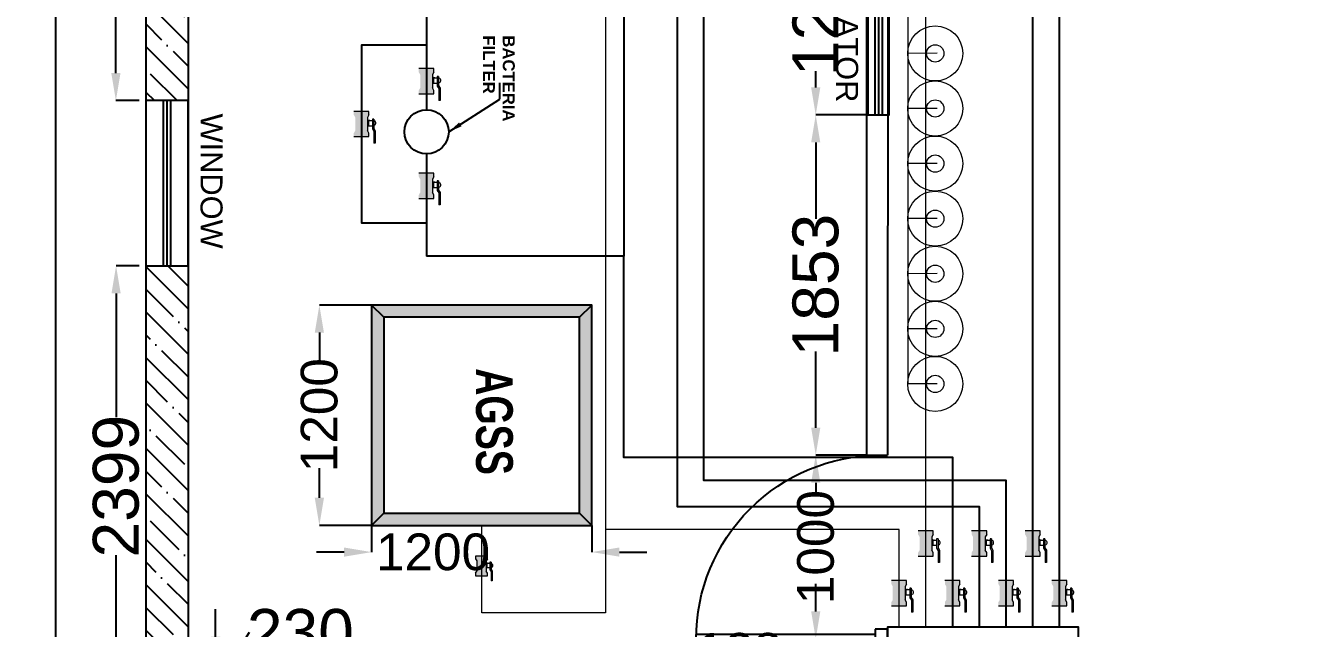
# Model space of a CAD drawing. Header units: metres. Extents: x 11749222 to 11901021, y -3863762 to -3708780.
# Drawn here: x 11864001 to 11871036, y -3739094 to -3735814 of the extents above; entities that cross this region are included whole.
import ezdxf

# ---------------------------------------------------------------- set-up
doc = ezdxf.new("R2010")
doc.units = ezdxf.units.M
doc.header["$MEASUREMENT"] = 0
doc.header["$PDMODE"] = 35
doc.layers.get('0').update_dxf_attribs({"color": 251, "linetype": 'CONTINUOUS'})
doc.layers.get('Defpoints').update_dxf_attribs({"color": 251, "linetype": 'CONTINUOUS'})
for name, color, linetype in [('dim ref', 251, 'CONTINUOUS'), ('DOOR', 251, 'CONTINUOUS'), ('HS', 251, 'CONTINUOUS'), ('Model-Front', 7, 'CONTINUOUS')]:
    doc.layers.add(name, color=color, linetype=linetype)
for name, color, linetype, lineweight in [('M-OXY-VAC-AIR', 30, 'CONTINUOUS', 18), ('MED O2', 3, 'CONTINUOUS', 9), ('MEDI AGSS', 173, 'CONTINUOUS', 13), ('MEDI AIR 7', 4, 'CONTINUOUS', 25), ('MEDI AIR-4', 6, 'CONTINUOUS', 25), ('Medi CO2', 30, 'CONTINUOUS', 5), ('MEDI N2O', 5, 'CONTINUOUS', 25), ('MEDI O2', 3, 'CONTINUOUS', 25), ('MEDI VAC', 1, 'CONTINUOUS', 25), ('OXGEN', 90, 'CONTINUOUS', 13)]:
    doc.layers.add(name, color=color, linetype=linetype, lineweight=lineweight)
doc.styles.add('0_RM-NM', font='arial.ttf')
doc.styles.add('DIM', font='romans.shx', dxfattribs={"width": 0.7})
doc.styles.add('FORMATE', font='arialbd.ttf')
doc.styles.add('MtXpl_Swis721_LtCn_B', font='')
doc.styles.add('style3', font='arial.ttf', dxfattribs={"height": 200})
doc.styles.get('MtXpl_Swis721_LtCn_B').set_extended_font_data('Swis721 LtCn BT', bold=True)
doc.dimstyles.new('ele dim', dxfattribs={"dimscale": 150, "dimtxt": 1, "dimasz": 1, "dimexe": 0.5, "dimexo": 0.5, "dimgap": 0, "dimtad": 0, "dimtoh": 1, "dimdec": 0, "dimzin": 0, "dimdsep": 46, "dimtxsty": 'DIM', "dimcen": 0.09, "dimdle": 0.5, "dimclrd": 1, "dimclre": 1, "dimclrt": 6, "dimadec": 0, "dimazin": 0, "dimtfac": 1, "dimtdec": 0, "dimtmove": 2, "dimatfit": 3, "dimfxl": 1, "dimtolj": 1, "dimtzin": 0, "dimlwd": -1, "dimlwe": 15, "dimarcsym": 0})
doc.dimstyles.new('Scale 50', dxfattribs={"dimscale": 0, "dimtxt": 200, "dimasz": 150, "dimexe": 0, "dimexo": 0.1, "dimgap": 0, "dimtad": 0, "dimtoh": 1, "dimdec": 0, "dimzin": 0, "dimdsep": 46, "dimtxsty": '0_RM-NM', "dimcen": 0, "dimdle": 100, "dimclrd": 204, "dimclre": 212, "dimclrt": 224, "dimadec": 0, "dimazin": 0, "dimtfac": 1, "dimtdec": 0, "dimtofl": 0, "dimtmove": 1, "dimatfit": 3, "dimfxl": 0.15, "dimtolj": 1, "dimtzin": 0, "dimlwe": -1, "dimarcsym": 0})

# ---------------------------------------------------------------- blocks, each defined once
blk = doc.blocks.new('A$C53A2645F')
at = {"layer": 'Model-Front'}
h = blk.add_hatch(dxfattribs=at)
h.set_pattern_fill('BOX', color=256)
h.set_pattern_definition([(90, (-20685.1623, 3091.4035), (-1, 6e-17), []), (90, (-20684.9123, 3091.4035), (-1, 6e-17), []), (0, (-20685.1623, 3091.4035), (0, 1), [-0.25, 0.25]), (0, (-20685.1623, 3091.6535), (0, 1), [-0.25, 0.25]), (0, (-20685.1623, 3091.9035), (0, 1), [0.25, -0.25]), (0, (-20685.1623, 3092.1535), (0, 1), [0.25, -0.25]), (90, (-20684.6623, 3091.4035), (-1, 6e-17), [0.25, -0.25]), (90, (-20684.4123, 3091.4035), (-1, 6e-17), [0.25, -0.25])])
h.paths.add_polyline_path([(1200, 1200), (0, 1200), (66.7, 1133.3), (1133.3, 1133.3)], flags=17)
h.paths.add_polyline_path([(66.7, 1133.3), (0, 1200), (0, 0), (1200, 0), (1200, 1200), (1133.3, 1133.3), (1133.3, 66.7), (66.7, 66.7)])
for points in [[(0, 0), (1200, 0), (1200, 1200), (0, 1200)], [(66.7, 66.7), (1133.3, 66.7), (1133.3, 1133.3), (66.7, 1133.3)]]:
    blk.add_lwpolyline(points, close=True, dxfattribs=at)
for points in [[(66.7, 1133.3), (0, 1200)], [(1133.3, 1133.3), (1200, 1200)], [(66.7, 66.7), (0, 0)], [(1133.3, 66.7), (1200, 0)]]:
    blk.add_lwpolyline(points, dxfattribs=at)
at = {"layer": 'OXGEN', "color": 6, "insert": (344.1, 768.7), "char_height": 200, "width": 692.319, "attachment_point": 1, "rotation": 0.07639, "style": 'MtXpl_Swis721_LtCn_B'}
blk.add_mtext('AGSS', dxfattribs=at)
blk = doc.blocks.new('*D109')
at = {"layer": 'Defpoints', "color": 0, "transparency": 16777216}
for p in [(11865884.6, -3738534.1), (11867084.6, -3738534.1), (11867084.6, -3738679.7)]:
    blk.add_point(p, dxfattribs=at)
at = {"layer": 'Model-Front', "color": 212, "transparency": 16777216}
for p, q in [((11865884.6, -3738534.2), (11865884.6, -3738679.7)), ((11867084.6, -3738534.2), (11867084.6, -3738679.7))]:
    blk.add_line(p, q, dxfattribs=at)
at = {"layer": 'Model-Front', "color": 204, "lineweight": -2, "transparency": 16777216}
for p, q in [((11865734.6, -3738679.7), (11865584.6, -3738679.7)), ((11867234.6, -3738679.7), (11867384.6, -3738679.7))]:
    blk.add_line(p, q, dxfattribs=at)
at = {"layer": 'Model-Front', "color": 204, "transparency": 16777216}
for points in [[(11865734.6, -3738654.7), (11865734.6, -3738704.7), (11865884.6, -3738679.7)], [(11867234.6, -3738654.7), (11867234.6, -3738704.7), (11867084.6, -3738679.7)]]:
    blk.add_solid(points, dxfattribs=at)
at = {"layer": 'Model-Front', "color": 224, "transparency": 16777216, "insert": (11866219.4, -3738679.7), "char_height": 200, "attachment_point": 5, "style": '0_RM-NM'}
blk.add_mtext('\\A1;1200', dxfattribs=at)
blk = doc.blocks.new('*D110')
at = {"layer": 'Defpoints', "color": 0, "transparency": 16777216}
for p in [(11865884.6, -3737334.1), (11865600.1, -3738534.1), (11865884.6, -3738534.1)]:
    blk.add_point(p, dxfattribs=at)
at = {"layer": 'Model-Front', "color": 212, "transparency": 16777216}
for p, q in [((11865884.5, -3737334.1), (11865600.1, -3737334.1)), ((11865884.5, -3738534.1), (11865600.1, -3738534.1))]:
    blk.add_line(p, q, dxfattribs=at)
at = {"layer": 'Model-Front', "color": 204, "lineweight": -2, "transparency": 16777216}
for p, q in [((11865600.1, -3737484.1), (11865600.1, -3737645.2)), ((11865600.1, -3738384.1), (11865600.1, -3738223))]:
    blk.add_line(p, q, dxfattribs=at)
at = {"layer": 'Model-Front', "color": 204, "transparency": 16777216}
for points in [[(11865575.1, -3737484.1), (11865625.1, -3737484.1), (11865600.1, -3737334.1)], [(11865575.1, -3738384.1), (11865625.1, -3738384.1), (11865600.1, -3738534.1)]]:
    blk.add_solid(points, dxfattribs=at)
at = {"layer": 'Model-Front', "color": 224, "transparency": 16777216, "insert": (11865600.1, -3737934.1), "char_height": 200, "attachment_point": 5, "rotation": 90, "style": '0_RM-NM'}
blk.add_mtext('\\A1;1200', dxfattribs=at)
blk = doc.blocks.new('A$C6C616827')
at = {"layer": 'Model-Front', "color": 240, "true_color": 0xed1f24}
blk.add_lwpolyline([(1052.3, 975), (997.6, 975), (997.6, 1041.9), (1052.3, 1041.9)], close=True, dxfattribs=at)
for points in [[(1000, 0), (1000, 975)], [(1025, 0), (1025, 975)]]:
    blk.add_lwpolyline(points, dxfattribs=at)
blk.add_arc((1000, 1000), 1000, 270, 0, dxfattribs=at)
blk = doc.blocks.new('*D108')
at = {"layer": 'Defpoints', "color": 0, "ltscale": 500, "transparency": 16777216}
for p in [(11864952.9, -3723520.3), (11864165, -3739520.3), (11864952.9, -3739520.3)]:
    blk.add_point(p, dxfattribs=at)
at = {"layer": 'MEDI O2', "color": 212, "ltscale": 500, "transparency": 16777216}
for p, q in [((11864952.8, -3723520.3), (11864165, -3723520.3)), ((11864952.8, -3739520.3), (11864165, -3739520.3))]:
    blk.add_line(p, q, dxfattribs=at)
at = {"layer": 'MEDI O2', "color": 204, "lineweight": -2, "ltscale": 500, "transparency": 16777216}
for p, q in [((11864165, -3723670.3), (11864165, -3731062.1)), ((11864165, -3739370.3), (11864165, -3731978.5))]:
    blk.add_line(p, q, dxfattribs=at)
at = {"layer": 'MEDI O2', "color": 204, "ltscale": 500, "transparency": 16777216}
for points in [[(11864140, -3723670.3), (11864190, -3723670.3), (11864165, -3723520.3)], [(11864140, -3739370.3), (11864190, -3739370.3), (11864165, -3739520.3)]]:
    blk.add_solid(points, dxfattribs=at)
at = {"layer": 'MEDI O2', "color": 224, "ltscale": 500, "transparency": 16777216, "insert": (11864165, -3731520.3), "char_height": 250, "attachment_point": 5, "rotation": 90, "style": '0_RM-NM'}
blk.add_mtext('\\A1;16000', dxfattribs=at)
blk = doc.blocks.new('A$C56DD031A')
at = {"layer": 'Model-Front', "color": 152, "true_color": 0x2776bb}
blk.add_lwpolyline([(0, 230), (0, 0), (900, 0), (900, 230)], close=True, dxfattribs=at)
for points in [[(0, 135), (900, 135)], [(0, 115), (900, 115)], [(0, 95), (900, 95)]]:
    blk.add_lwpolyline(points, dxfattribs=at)
at = {"layer": 'dim ref', "color": 5, "insert": (70.5, 418.1), "char_height": 120, "width": 1338.76, "attachment_point": 1, "rotation": 359.99947, "style": 'style3'}
blk.add_mtext('WINDOW', dxfattribs=at)
blk = doc.blocks.new('A$C33F65F14')
at = {"layer": 'Model-Front', "color": 152, "true_color": 0x2776bb}
blk.add_lwpolyline([(0, 337.7), (0, 222.7), (1200, 222.7), (1200, 337.7)], close=True, dxfattribs=at)
for points in [[(0, 300.2), (1200, 300.2)], [(0, 280.2), (1200, 280.2)], [(0, 260.2), (1200, 260.2)]]:
    blk.add_lwpolyline(points, dxfattribs=at)
at = {"layer": 'dim ref', "color": 5, "insert": (79, 169.5), "char_height": 120, "width": 1338.76, "attachment_point": 1, "rotation": 359.99947, "style": 'style3'}
blk.add_mtext('VENTILATOR', dxfattribs=at)
blk = doc.blocks.new('*D75')
at = {"layer": 'Defpoints', "color": 0, "ltscale": 500, "transparency": 16777216}
for p in [(11864884.6, -3739290.3), (11864884.6, -3739520.3), (11865035.1, -3739520.3)]:
    blk.add_point(p, dxfattribs=at)
at = {"layer": 'MEDI O2', "color": 204, "lineweight": -2, "ltscale": 500, "transparency": 16777216}
for p, q in [((11865035.1, -3739140.3), (11865035.1, -3738990.3)), ((11865035.1, -3739405.3), (11865218.9, -3739116.3)), ((11865035.1, -3739290.3), (11865035.1, -3739520.3)), ((11865035.1, -3739670.3), (11865035.1, -3739820.3))]:
    blk.add_line(p, q, dxfattribs=at)
at = {"layer": 'MEDI O2', "color": 212, "ltscale": 500, "transparency": 16777216}
for p, q in [((11864884.7, -3739290.3), (11865035.1, -3739290.3)), ((11864884.7, -3739520.3), (11865035.1, -3739520.3))]:
    blk.add_line(p, q, dxfattribs=at)
at = {"layer": 'MEDI O2', "color": 204, "ltscale": 500, "transparency": 16777216}
for points in [[(11865010.1, -3739140.3), (11865060.1, -3739140.3), (11865035.1, -3739290.3)], [(11865010.1, -3739670.3), (11865060.1, -3739670.3), (11865035.1, -3739520.3)]]:
    blk.add_solid(points, dxfattribs=at)
at = {"layer": 'MEDI O2', "color": 224, "ltscale": 500, "transparency": 16777216, "insert": (11865496.8, -3739116.3), "char_height": 250, "attachment_point": 5, "style": '0_RM-NM'}
blk.add_mtext('\\A1;230', dxfattribs=at)
blk = doc.blocks.new('*D78')
at = {"layer": 'Defpoints', "color": 0, "ltscale": 500, "transparency": 16777216}
for p in [(11864619.4, -3731221.1), (11864491.6, -3736221.1), (11864619.4, -3736221.1)]:
    blk.add_point(p, dxfattribs=at)
at = {"layer": 'MEDI O2', "color": 212, "ltscale": 500, "transparency": 16777216}
for p, q in [((11864619.3, -3731221.1), (11864491.6, -3731221.1)), ((11864619.3, -3736221.1), (11864491.6, -3736221.1))]:
    blk.add_line(p, q, dxfattribs=at)
at = {"layer": 'MEDI O2', "color": 204, "lineweight": -2, "ltscale": 500, "transparency": 16777216}
for p, q in [((11864491.6, -3731371.1), (11864491.6, -3733348.3)), ((11864491.6, -3736071.1), (11864491.6, -3734094))]:
    blk.add_line(p, q, dxfattribs=at)
at = {"layer": 'MEDI O2', "color": 204, "ltscale": 500, "transparency": 16777216}
for points in [[(11864466.6, -3731371.1), (11864516.6, -3731371.1), (11864491.6, -3731221.1)], [(11864466.6, -3736071.1), (11864516.6, -3736071.1), (11864491.6, -3736221.1)]]:
    blk.add_solid(points, dxfattribs=at)
at = {"layer": 'MEDI O2', "color": 224, "ltscale": 500, "transparency": 16777216, "insert": (11864491.6, -3733721.1), "char_height": 250, "attachment_point": 5, "rotation": 90, "style": '0_RM-NM'}
blk.add_mtext('\\A1;5000', dxfattribs=at)
blk = doc.blocks.new('*D80')
at = {"layer": 'Defpoints', "color": 0, "ltscale": 500, "transparency": 16777216}
for p in [(11864619.4, -3737121.1), (11864492.6, -3739520.3), (11864619.4, -3739520.3)]:
    blk.add_point(p, dxfattribs=at)
at = {"layer": 'MEDI O2', "color": 212, "ltscale": 500, "transparency": 16777216}
for p, q in [((11864619.3, -3737121.1), (11864492.6, -3737121.1)), ((11864619.3, -3739520.3), (11864492.6, -3739520.3))]:
    blk.add_line(p, q, dxfattribs=at)
at = {"layer": 'MEDI O2', "color": 204, "lineweight": -2, "ltscale": 500, "transparency": 16777216}
for p, q in [((11864492.6, -3737271.1), (11864492.6, -3737945)), ((11864492.6, -3739370.3), (11864492.6, -3738696.4))]:
    blk.add_line(p, q, dxfattribs=at)
at = {"layer": 'MEDI O2', "color": 204, "ltscale": 500, "transparency": 16777216}
for points in [[(11864467.6, -3737271.1), (11864517.6, -3737271.1), (11864492.6, -3737121.1)], [(11864467.6, -3739370.3), (11864517.6, -3739370.3), (11864492.6, -3739520.3)]]:
    blk.add_solid(points, dxfattribs=at)
at = {"layer": 'MEDI O2', "color": 224, "ltscale": 500, "transparency": 16777216, "insert": (11864492.6, -3738320.7), "char_height": 250, "attachment_point": 5, "rotation": 90, "style": '0_RM-NM'}
blk.add_mtext('\\A1;2399', dxfattribs=at)
blk = doc.blocks.new('*D97')
at = {"layer": 'Defpoints', "color": 0, "ltscale": 500, "transparency": 16777216}
for p in [(11868588.5, -3735099.1), (11868304.3, -3736299.1), (11868588.5, -3736299.1)]:
    blk.add_point(p, dxfattribs=at)
at = {"layer": 'MEDI O2', "color": 212, "ltscale": 500, "transparency": 16777216}
for p, q in [((11868588.4, -3735099.1), (11868304.3, -3735099.1)), ((11868588.4, -3736299.1), (11868304.3, -3736299.1))]:
    blk.add_line(p, q, dxfattribs=at)
at = {"layer": 'MEDI O2', "color": 204, "lineweight": -2, "ltscale": 500, "transparency": 16777216}
for p, q in [((11868304.3, -3735249.1), (11868304.3, -3735338)), ((11868304.3, -3736149.1), (11868304.3, -3736060.2))]:
    blk.add_line(p, q, dxfattribs=at)
at = {"layer": 'MEDI O2', "color": 204, "ltscale": 500, "transparency": 16777216}
for points in [[(11868279.3, -3735249.1), (11868329.3, -3735249.1), (11868304.3, -3735099.1)], [(11868279.3, -3736149.1), (11868329.3, -3736149.1), (11868304.3, -3736299.1)]]:
    blk.add_solid(points, dxfattribs=at)
at = {"layer": 'MEDI O2', "color": 224, "ltscale": 500, "transparency": 16777216, "insert": (11868304.3, -3735699.1), "char_height": 250, "attachment_point": 5, "rotation": 90, "style": '0_RM-NM'}
blk.add_mtext('\\A1;1200', dxfattribs=at)
blk = doc.blocks.new('*D98')
at = {"layer": 'Defpoints', "color": 0, "ltscale": 500, "transparency": 16777216}
for p in [(11868588.5, -3736299.1), (11868304.3, -3738152.2), (11868587.3, -3738152.2)]:
    blk.add_point(p, dxfattribs=at)
at = {"layer": 'MEDI O2', "color": 212, "ltscale": 500, "transparency": 16777216}
for p, q in [((11868588.4, -3736299.1), (11868304.3, -3736299.1)), ((11868587.2, -3738152.2), (11868304.3, -3738152.2))]:
    blk.add_line(p, q, dxfattribs=at)
at = {"layer": 'MEDI O2', "color": 204, "lineweight": -2, "ltscale": 500, "transparency": 16777216}
for p, q in [((11868304.3, -3736449.1), (11868304.3, -3736864.1)), ((11868304.3, -3738002.2), (11868304.3, -3737587.2))]:
    blk.add_line(p, q, dxfattribs=at)
at = {"layer": 'MEDI O2', "color": 204, "ltscale": 500, "transparency": 16777216}
for points in [[(11868279.3, -3736449.1), (11868329.3, -3736449.1), (11868304.3, -3736299.1)], [(11868279.3, -3738002.2), (11868329.3, -3738002.2), (11868304.3, -3738152.2)]]:
    blk.add_solid(points, dxfattribs=at)
at = {"layer": 'MEDI O2', "color": 224, "ltscale": 500, "transparency": 16777216, "insert": (11868304.3, -3737225.6), "char_height": 250, "attachment_point": 5, "rotation": 90, "style": '0_RM-NM'}
blk.add_mtext('\\A1;1853', dxfattribs=at)
blk = doc.blocks.new('*D99')
at = {"layer": 'Defpoints', "color": 0, "ltscale": 500, "transparency": 16777216}
for p in [(11868587.3, -3738152.2), (11868304.3, -3739152.3), (11868587.3, -3739152.3)]:
    blk.add_point(p, dxfattribs=at)
at = {"layer": 'MEDI O2', "color": 212, "ltscale": 500, "transparency": 16777216}
for p, q in [((11868587.2, -3738152.2), (11868304.3, -3738152.2)), ((11868587.2, -3739152.3), (11868304.3, -3739152.3))]:
    blk.add_line(p, q, dxfattribs=at)
at = {"layer": 'MEDI O2', "color": 204, "lineweight": -2, "ltscale": 500, "transparency": 16777216}
for p, q in [((11868304.3, -3738302.2), (11868304.3, -3738363.4)), ((11868304.3, -3739002.3), (11868304.3, -3738941.1))]:
    blk.add_line(p, q, dxfattribs=at)
at = {"layer": 'MEDI O2', "color": 204, "ltscale": 500, "transparency": 16777216}
for points in [[(11868279.3, -3738302.2), (11868329.3, -3738302.2), (11868304.3, -3738152.2)], [(11868279.3, -3739002.3), (11868329.3, -3739002.3), (11868304.3, -3739152.3)]]:
    blk.add_solid(points, dxfattribs=at)
at = {"layer": 'MEDI O2', "color": 224, "ltscale": 500, "transparency": 16777216, "insert": (11868304.3, -3738652.3), "char_height": 200, "attachment_point": 5, "rotation": 90, "style": '0_RM-NM'}
blk.add_mtext('\\A1;1000', dxfattribs=at)
blk = doc.blocks.new('*D100')
at = {"layer": 'Defpoints', "color": 0, "ltscale": 500, "transparency": 16777216}
for p in [(11868587.3, -3739152.3), (11868304.3, -3739290.3), (11868308.6, -3739290.3)]:
    blk.add_point(p, dxfattribs=at)
at = {"layer": 'MEDI O2', "color": 204, "lineweight": -2, "ltscale": 500, "transparency": 16777216}
for p, q in [((11868304.3, -3739002.3), (11868304.3, -3738852.3)), ((11868304.3, -3739152.3), (11868304.3, -3739290.3)), ((11868304.3, -3739221.3), (11868099.9, -3739221.3)), ((11868304.3, -3739440.3), (11868304.3, -3739590.3))]:
    blk.add_line(p, q, dxfattribs=at)
at = {"layer": 'MEDI O2', "color": 212, "ltscale": 500, "transparency": 16777216}
for p, q in [((11868587.2, -3739152.3), (11868304.3, -3739152.3)), ((11868308.5, -3739290.3), (11868304.3, -3739290.3))]:
    blk.add_line(p, q, dxfattribs=at)
at = {"layer": 'MEDI O2', "color": 204, "ltscale": 500, "transparency": 16777216}
for points in [[(11868279.3, -3739002.3), (11868329.3, -3739002.3), (11868304.3, -3739152.3)], [(11868279.3, -3739440.3), (11868329.3, -3739440.3), (11868304.3, -3739290.3)]]:
    blk.add_solid(points, dxfattribs=at)
at = {"layer": 'MEDI O2', "color": 224, "ltscale": 500, "transparency": 16777216, "insert": (11867888.2, -3739221.3), "char_height": 200, "attachment_point": 5, "style": '0_RM-NM'}
blk.add_mtext('\\A1;138', dxfattribs=at)
blk = doc.blocks.new('A$C4D064DB7')
at = {"lineweight": 9}
h = blk.add_hatch(color=7, dxfattribs=at)
h.set_gradient(color1=(255, 255, 255), color2=(0, 38, 76), tint=1, name='INVCYLINDER')
h.paths.add_polyline_path([(4.55, 7.11), (3.75, 5.71), (3.75, 3.71), (12.35, 3.71), (12.35, 5.71), (11.55, 7.11), (11.55, 14.68), (12.35, 16.08), (12.35, 18.08), (3.75, 18.08), (3.75, 16.08), (4.55, 14.68)])
at = {"color": 7, "lineweight": 9}
for p, q in [((0, 11.9), (0, 10.9)), ((1, 13.69), (1, 8.4)), ((1, 13.69), (1.8, 13.69)), ((1.8, 13.69), (1.8, 8.17)), ((4.05, 12.9), (1.8, 12.9)), ((4.05, 9.9), (1.8, 9.9)), ((3.17, 12.9), (3.67, 12.9)), ((3.75, 18.08), (12.35, 18.08)), ((3.75, 16.08), (3.75, 18.08)), ((3.75, 16.08), (4.55, 14.68)), ((4.05, 13.05), (4.05, 9.72)), ((4.05, 13.05), (4.55, 13.05)), ((4.05, 9.72), (4.55, 9.72)), ((4.55, 14.68), (4.55, 7.11)), ((12.35, 16.08), (11.55, 14.68)), ((11.55, 14.68), (11.55, 7.11)), ((12.35, 18.08), (12.35, 16.08)), ((1, 8.4), (0.19, 7.07)), ((0.19, 7.07), (0.19, 0)), ((1.8, 8.17), (0.99, 6.85)), ((0.99, 6.85), (0.99, 0)), ((3.75, 5.71), (4.55, 7.11)), ((3.75, 3.71), (3.75, 5.71)), ((12.35, 3.71), (3.75, 3.71)), ((12.35, 5.71), (11.55, 7.11)), ((12.35, 5.71), (12.35, 3.71)), ((0.19, 0), (0.99, 0))]:
    blk.add_line(p, q, dxfattribs=at)
for centre, start, end in [((1, 11.9), 90, 180), ((1, 10.9), 180, 270)]:
    blk.add_arc(centre, 1, start, end, dxfattribs=at)
blk = doc.blocks.new('A$C7341269C')
at = {"lineweight": 9}
h = blk.add_hatch(color=7, dxfattribs=at)
h.set_gradient(color1=(255, 255, 255), one_color=1, tint=1, name='INVCYLINDER')
h.paths.add_polyline_path([(118, 64), (132, 88), (132, 122), (-14, 122), (-14, 88), (0, 64), (0, -64), (-14, -88), (-14, -122), (132, -122), (132, -88), (118, -64)])
at = {"color": 7, "lineweight": 9}
for p, q in [((179, 69), (179, 184)), ((192, 184), (179, 184)), ((192, 65), (192, 184)), ((-14, 122), (132, 122)), ((132, 88), (118, 64)), ((118, -64), (118, 64)), ((127, 20), (118, 20)), ((127, -36), (127, 20)), ((127, 17), (165, 17)), ((132, 122), (132, 88)), ((165, 46), (179, 69)), ((165, -47), (165, 46)), ((178, 42), (192, 65)), ((178, -47), (178, 42)), ((132, -122), (-14, -122)), ((127, -36), (118, -36)), ((132, -88), (118, -64)), ((127, -34), (165, -34)), ((132, -88), (132, -122)), ((142, -34), (133, -34)), ((178, -47), (165, -47)), ((195, -17), (195, 0))]:
    blk.add_line(p, q, dxfattribs=at)
for centre, start, end in [((178, 0), 0, 90), ((178, -17), 270, 0)]:
    blk.add_arc(centre, 16.9, start, end, dxfattribs=at)

msp = doc.modelspace()

# ---------------------------------------------------------------- hatches: boundary and pattern name
at = {"layer": 'HS', "ltscale": 500, "true_color": 0x636466}
h = msp.add_hatch(dxfattribs=at)
h.set_pattern_fill('ANSI35', color=251, scale=700, angle=270)
h.set_pattern_definition([(315, (15570554.87, 7618521.87), (123.7436867, 123.7436867), []), (315, (15570554.87, 7618398.13), (123.7436867, 123.7436867), [218.75, -43.75, 0, -43.75])])
edge = h.paths.add_edge_path()
edge.add_line((11864884.6, -3731221.2), (11864654.6, -3731221.2))
edge.add_line((11864654.6, -3731221.2), (11864654.6, -3736221.2))
edge.add_line((11864654.6, -3736221.2), (11864884.6, -3736221.2))
edge.add_line((11864884.6, -3736221.2), (11864884.6, -3731240))
h = msp.add_hatch(dxfattribs=at)
h.set_pattern_fill('ANSI35', color=251, scale=700, angle=270)
h.set_pattern_definition([(315, (15570554.87, 7612621.87), (123.7436867, 123.7436867), []), (315, (15570554.87, 7612498.13), (123.7436867, 123.7436867), [218.75, -43.75, 0, -43.75])])
edge = h.paths.add_edge_path()
edge.add_line((11864884.6, -3737121.2), (11864654.6, -3737121.2))
edge.add_line((11864654.6, -3737121.2), (11864654.6, -3739520.4))
edge.add_line((11864654.6, -3739520.4), (11864884.6, -3739290.3))
edge.add_line((11864884.6, -3739290.3), (11864884.6, -3737140))

# ---------------------------------------------------------------- linework, layer by layer
at = {"color": 1, "ltscale": 500}
msp.add_lwpolyline([(11868694.4, -3739289.6), (11869735.3, -3739289.6), (11869735.3, -3739087.8), (11868694.4, -3739087.8)], close=True, dxfattribs=at)
at = {"layer": 'M-OXY-VAC-AIR', "color": 3, "lineweight": 15}
for points in [[(11870307.5, -3732588.1), (11870307.5, -3735288.8), (11868805.2, -3735288.8), (11868805.2, -3737763.9)], [(11868965.1, -3735963.4), (11868805.2, -3735963.9)], [(11868965.1, -3736263.4), (11868805.2, -3736263.9)], [(11868965.1, -3736563.4), (11868805.2, -3736563.9)], [(11868965.1, -3736863.4), (11868805.2, -3736863.9)], [(11868965.1, -3737163.4), (11868805.2, -3737163.9)], [(11868965.1, -3737463.4), (11868805.2, -3737463.9)], [(11868965.1, -3737763.4), (11868805.2, -3737763.9)]]:
    msp.add_lwpolyline(points, dxfattribs=at)
for centre, radius in [((11868955.2, -3735963.9), 150), ((11868955.2, -3735963.9), 47.1), ((11868955.2, -3736263.9), 150), ((11868955.2, -3736263.9), 47.1), ((11868955.2, -3736563.9), 150), ((11868955.2, -3736563.9), 47.1), ((11868955.2, -3736863.9), 150), ((11868955.2, -3736863.9), 47.1), ((11868955.2, -3737163.9), 150), ((11868955.2, -3737163.9), 47.1), ((11868955.2, -3737463.9), 150), ((11868955.2, -3737463.9), 47.1), ((11868955.2, -3737763.9), 150), ((11868955.2, -3737763.9), 47.1)]:
    msp.add_circle(centre, radius, dxfattribs=at)
at = {"layer": 'MEDI AGSS'}
msp.add_lwpolyline([(11864654.6, -3724479.7), (11867159.6, -3724479.7), (11867159.6, -3739009.6), (11866484.6, -3739009.6), (11866484.6, -3738534.1)], dxfattribs=at)
at = {"layer": 'MEDI AGSS', "lineweight": 15}
msp.add_lwpolyline([(11868759, -3739087.8), (11868759, -3738557.5), (11867159.6, -3738557.5)], dxfattribs=at)
at = {"layer": 'MEDI AIR 7', "color": 4}
msp.add_lwpolyline([(11869341.8, -3739087.8), (11869341.8, -3738289.9), (11867694.9, -3738289.9), (11867694.9, -3734873.6)], dxfattribs=at)
at = {"layer": 'MEDI AIR-4'}
msp.add_lwpolyline([(11869196.1, -3739087.8), (11869196.1, -3738433.5), (11867551.3, -3738433.5), (11867551.3, -3734773.6)], dxfattribs=at)
at = {"layer": 'Medi CO2', "color": 30, "linetype": 'ByBlock', "lineweight": 15}
msp.add_lwpolyline([(11868904.7, -3739087.8), (11868904.7, -3733576.1)], dxfattribs=at)
at = {"layer": 'MEDI N2O'}
msp.add_lwpolyline([(11869487.5, -3739087.8), (11869487.5, -3727444.4)], dxfattribs=at)
at = {"layer": 'MEDI O2', "color": 8, "ltscale": 500}
for p, q in [((11868588.7, -3724824.8), (11868580.1, -3738152.2)), ((11868703.7, -3724824.9), (11868695.1, -3738152.2))]:
    msp.add_line(p, q, dxfattribs=at)
for points in [[(11869160.6, -3723520.3), (11864654.6, -3723520.3), (11864654.6, -3739520.3), (11871654.6, -3739520.3), (11871654.6, -3723520.3), (11871160.6, -3723520.3)], [(11868579.4, -3723750.3), (11864884.6, -3723750.3), (11864884.6, -3739290.3), (11868579.4, -3739290.3)], [(11868580.1, -3738152.2), (11868695.1, -3738152.2)]]:
    msp.add_lwpolyline(points, dxfattribs=at)
at = {"layer": 'MEDI O2'}
msp.add_lwpolyline([(11869633.2, -3739087.8), (11869633.2, -3735288.8)], dxfattribs=at)
at = {"layer": 'MEDI O2', "color": 1, "ltscale": 500}
for points in [[(11866184.4, -3735694.2), (11866184.4, -3736270.7)], [(11866184.4, -3735919.9), (11865830.5, -3735919.9), (11865830.5, -3736887.5), (11866184.4, -3736887.5)], [(11866184.4, -3736511.6), (11866184.4, -3737068.3)]]:
    msp.add_lwpolyline(points, dxfattribs=at)
at = {"layer": 'MEDI O2', "color": 152, "true_color": 0x2776bb}
msp.add_circle((11866184.4, -3736391.2), 120.5, dxfattribs=at)
at = {"layer": 'MEDI VAC'}
for points in [[(11864654.6, -3724378.8), (11867259.6, -3724378.8), (11867259.6, -3737068.3), (11866184.4, -3737068.3)], [(11869050.4, -3739087.8), (11869050.4, -3738164.3), (11867259.6, -3738164.3), (11867259.6, -3737068.3)]]:
    msp.add_lwpolyline(points, dxfattribs=at)

# ---------------------------------------------------------------- block references
at = {"layer": 'DOOR', "color": 0, "lineweight": 18, "xscale": -7.430341910565228, "yscale": 7.430341910565228, "zscale": 7.430341910565228}
msp.add_blockref('A$C4D064DB7', (11866543.1, -3738836.6), dxfattribs=at)
at = {"layer": 'MEDI O2', "ltscale": 500, "rotation": 270}
for name, p in [('A$C33F65F14', (11868365.9, -3735099.1)), ('A$C56DD031A', (11864654.6, -3736221.2))]:
    msp.add_blockref(name, p, dxfattribs=at)
at = {"layer": 'MEDI O2', "xscale": -0.5641715984581354, "yscale": 0.5641715984581354, "zscale": 0.5641715984581354, "rotation": 180}
for p in [(11866149.6, -3736115.8), (11865795.8, -3736348.4), (11866149.6, -3736685.1), (11868870, -3738633.1), (11869161.4, -3738633.1), (11869452.7, -3738633.1), (11868724.3, -3738903.1), (11869015.7, -3738903.1), (11869307.1, -3738903.1), (11869598.4, -3738903.1)]:
    msp.add_blockref('A$C7341269C', p, dxfattribs=at)
at = {"layer": 'MEDI O2', "ltscale": 500, "xscale": -1, "rotation": 270}
msp.add_blockref('A$C6C616827', (11867652.6, -3740152.3), dxfattribs=at)
at = {"layer": 'Model-Front', "rotation": 270}
msp.add_blockref('A$C53A2645F', (11865884.6, -3737334.1), dxfattribs=at)

# ---------------------------------------------------------------- texts
at = {"layer": 'MED O2', "color": 242, "insert": (11866491.1, -3735865.7), "char_height": 65, "attachment_point": 7, "rotation": 270, "style": 'FORMATE'}
msp.add_mtext_dynamic_manual_height_columns('\\pxql;BACTERIA\\PFILTER', width=817.909, gutter_width=1, heights=[0], dxfattribs=at)

# ---------------------------------------------------------------- dimensions: what is measured, and where the dimension line sits
at = {"layer": 'MEDI O2', "ltscale": 500}
for base, p1, p2, override, picture, middle in [((11864165, -3739520.3), (11864952.9, -3723520.3), (11864952.9, -3739520.3), {"dimscale": 1, "dimtxt": 250}, '*D108', (11864165, -3731520.3)), ((11864491.6, -3736221.1), (11864619.4, -3731221.1), (11864619.4, -3736221.1), {"dimscale": 1, "dimtxt": 250}, '*D78', (11864491.6, -3733721.1)), ((11868304.3, -3736299.1), (11868588.5, -3735099.1), (11868588.5, -3736299.1), {"dimscale": 1, "dimtxt": 250}, '*D97', (11868304.3, -3735699.1)), ((11868304.3, -3738152.2), (11868588.5, -3736299.1), (11868587.3, -3738152.2), {"dimscale": 1, "dimtxt": 250}, '*D98', (11868304.3, -3737225.6)), ((11864492.6, -3739520.3), (11864619.4, -3737121.1), (11864619.4, -3739520.3), {"dimscale": 1, "dimtxt": 250}, '*D80', (11864492.6, -3738320.7)), ((11868304.3, -3739152.3), (11868587.3, -3738152.2), (11868587.3, -3739152.3), {"dimscale": 1}, '*D99', (11868304.3, -3738652.3)), ((11868304.3, -3739290.3), (11868587.3, -3739152.3), (11868308.6, -3739290.3), {"dimscale": 1}, '*D100', (11868099.9, -3739221.3))]:
    dim = msp.add_linear_dim(base=base, p1=p1, p2=p2, angle=270, dimstyle='Scale 50', override=override, dxfattribs=at)
    dim.commit()
    dim.dimension.update_dxf_attribs({"geometry": picture, "text_midpoint": middle})
dim = msp.add_linear_dim(base=(11865035.1, -3739520.3), p1=(11864884.6, -3739290.3), p2=(11864884.6, -3739520.3), angle=270, dimstyle='Scale 50', override={"dimscale": 1, "dimtxt": 250}, dxfattribs=at)
dim.commit()
dim.dimension.update_dxf_attribs({"geometry": '*D75', "text_midpoint": (11865218.9, -3739116.3), "dimtype": 160})
at = {"layer": 'Model-Front'}
dim = msp.add_linear_dim(base=(11865600.1, -3738534.1), p1=(11865884.6, -3737334.1), p2=(11865884.6, -3738534.1), angle=270, dimstyle='Scale 50', override={"dimscale": 1}, dxfattribs=at)
dim.commit()
dim.dimension.update_dxf_attribs({"geometry": '*D110', "text_midpoint": (11865600.1, -3737934.1)})
dim = msp.add_linear_dim(base=(11867084.6, -3738679.7), p1=(11865884.6, -3738534.1), p2=(11867084.6, -3738534.1), dimstyle='Scale 50', override={"dimscale": 1}, dxfattribs=at)
dim.commit()
dim.dimension.update_dxf_attribs({"geometry": '*D109', "text_midpoint": (11866219.4, -3738679.7), "dimtype": 160})

# ---------------------------------------------------------------- leaders
at = {"color": 7}
msp.add_leader([(11866304.8, -3736391.2), (11866584.2, -3736213.5), (11866584.2, -3736123.5)], dimstyle='ele dim', override={"dimasz": 0.5}, dxfattribs=at)

doc.saveas('drawing.dxf')
